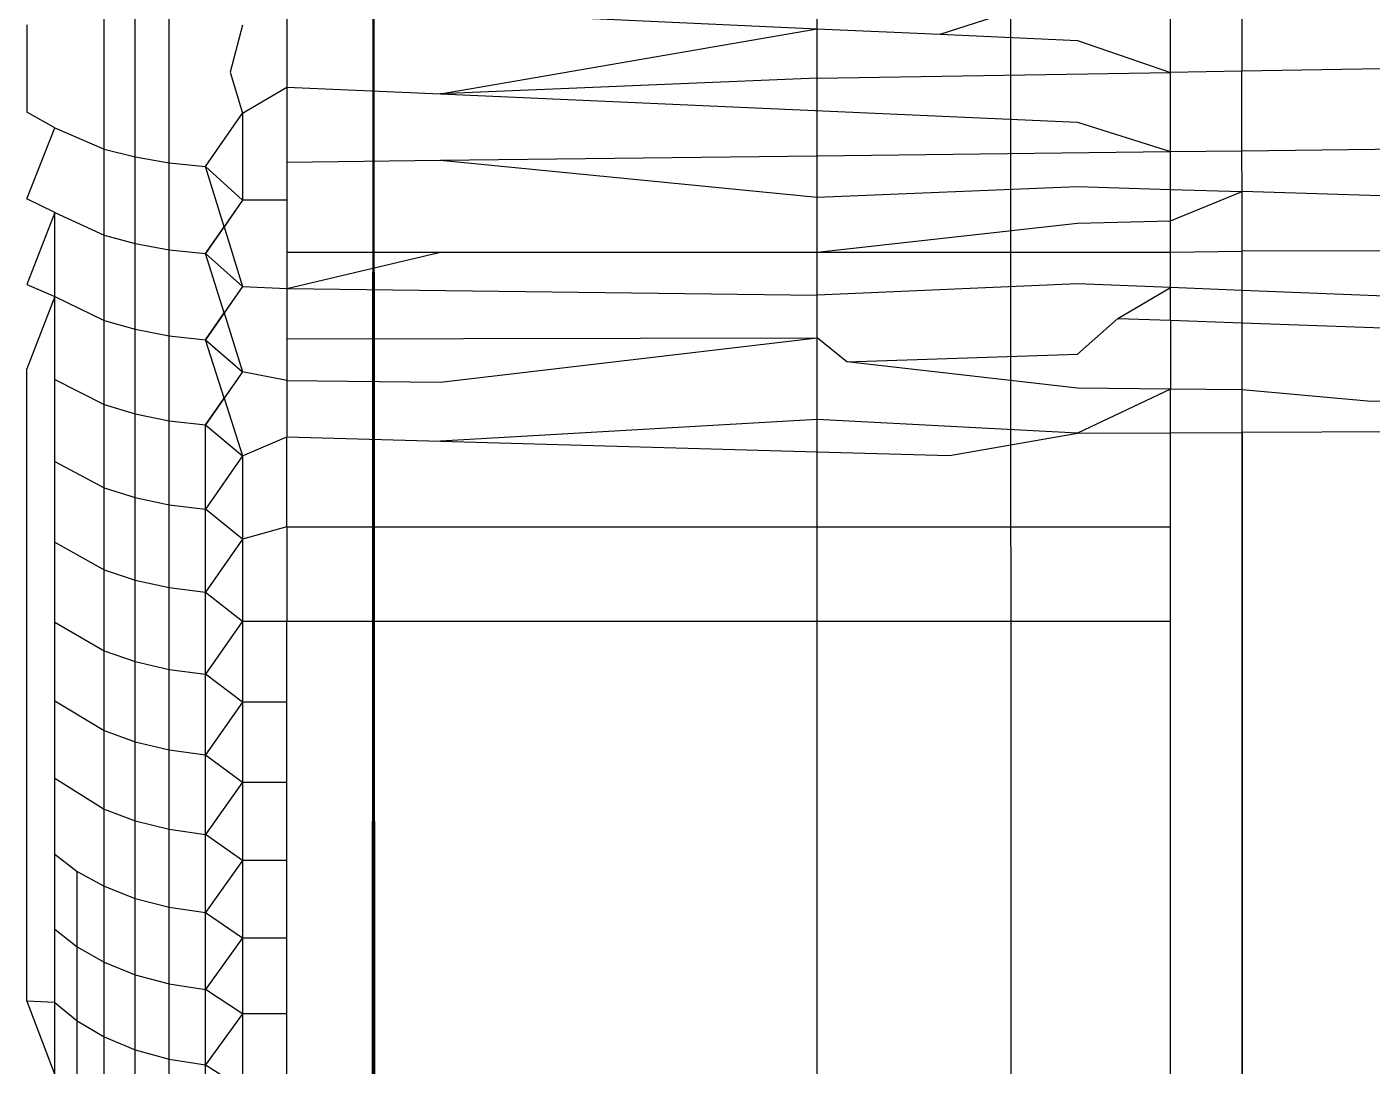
# Model space of a CAD drawing. Header units: inches. Extents: x 17 to 4615, y 5 to 3256.
# Drawn here: x 740.497 to 741.715, y 2588 to 2588.94 of the extents above; entities that cross this region are included whole.
import ezdxf

# ---------------------------------------------------------------- set-up
doc = ezdxf.new("R2010")
doc.units = ezdxf.units.IN
doc.header["$MEASUREMENT"] = 0

msp = doc.modelspace()

# ---------------------------------------------------------------- linework, layer by layer
for p, q in [((740.7324, 2462.1523), (740.8108, 2589.3226)), ((740.8179, 2419.1023), (740.8108, 2589.3226)), ((740.8108, 2589.3226), (740.9014, 2418.1598)), ((741.3876, 2589.2767), (741.4003, 2418.8268)), ((740.567, 2588.8298), (740.567, 2588.988)), ((741.597, 2588.9994), (741.597, 2588.9002)), ((740.595, 2588.8226), (740.595, 2588.9817)), ((740.6258, 2588.8173), (740.6258, 2588.977)), ((741.5324, 2588.8992), (741.5324, 2588.9754)), ((741.2124, 2588.8939), (741.2124, 2588.9695)), ((741.3239, 2588.9336), (741.4482, 2588.9739)), ((740.7324, 2588.9607), (740.7324, 2588.8859)), ((740.8715, 2588.9543), (741.2124, 2588.9387)), ((740.4969, 2588.9423), (740.4969, 2588.8631)), ((740.6922, 2588.9419), (740.6811, 2588.8994)), ((740.8715, 2588.8797), (741.2124, 2588.9387)), ((741.2124, 2588.9387), (741.3239, 2588.9336)), ((741.3239, 2588.9336), (741.4482, 2588.9279)), ((741.4482, 2588.9279), (741.5324, 2588.8992)), ((741.7495, 2588.9028), (741.597, 2588.9002)), ((740.6811, 2588.8994), (740.6922, 2588.8623)), ((741.2124, 2588.8939), (740.8715, 2588.8797)), ((741.2124, 2588.8939), (741.5324, 2588.8992)), ((741.2124, 2588.8236), (741.2124, 2588.8939)), ((741.597, 2588.9002), (741.5324, 2588.8992)), ((741.5324, 2588.8274), (741.5324, 2588.8992)), ((741.597, 2588.8282), (741.597, 2588.9002)), ((740.6922, 2588.8623), (740.7324, 2588.8859)), ((740.7324, 2588.8859), (740.7324, 2588.8179)), ((740.7324, 2588.8859), (740.8715, 2588.8797)), ((740.8715, 2588.8797), (741.4482, 2588.854)), ((740.5223, 2588.8491), (740.4969, 2588.8631)), ((740.6585, 2588.814), (740.6922, 2588.8623)), ((740.6922, 2588.8623), (740.6922, 2588.7835)), ((741.4482, 2588.854), (741.5324, 2588.8274)), ((740.4969, 2588.7848), (740.5223, 2588.8491)), ((740.5223, 2588.8491), (740.567, 2588.8298)), ((740.567, 2588.8298), (740.595, 2588.8226)), ((740.567, 2588.7518), (740.567, 2588.8298)), ((741.597, 2588.8282), (741.7498, 2588.83)), ((740.595, 2588.8226), (740.6258, 2588.8173)), ((740.595, 2588.7442), (740.595, 2588.8226)), ((740.6258, 2588.8173), (740.6585, 2588.814)), ((740.6258, 2588.7386), (740.6258, 2588.8173)), ((740.7324, 2588.8179), (740.8715, 2588.8196)), ((740.7324, 2588.8179), (740.7324, 2588.7835)), ((740.8715, 2588.8196), (741.2124, 2588.8236)), ((740.8715, 2588.8196), (741.2124, 2588.7861)), ((741.2124, 2588.8236), (741.5324, 2588.8274)), ((741.2124, 2588.7861), (741.2124, 2588.8236)), ((741.5324, 2588.8274), (741.597, 2588.8282)), ((741.5324, 2588.7932), (741.5324, 2588.8274)), ((741.5971, 2588.7912), (741.597, 2588.8282)), ((740.6922, 2588.7835), (740.6585, 2588.814)), ((740.6755, 2588.7594), (740.6585, 2588.814)), ((741.2124, 2588.7861), (741.4482, 2588.7958)), ((741.4482, 2588.7958), (741.5324, 2588.7932)), ((741.5324, 2588.7365), (741.5324, 2588.7932)), ((741.5324, 2588.7932), (741.5971, 2588.7912)), ((740.5223, 2588.7723), (740.4969, 2588.7848)), ((740.6922, 2588.7835), (740.6585, 2588.7351)), ((740.6922, 2588.7835), (740.6755, 2588.7594)), ((740.7324, 2588.7835), (740.6922, 2588.7835)), ((740.7324, 2588.7835), (740.7324, 2588.7365)), ((741.2124, 2588.7365), (741.2124, 2588.7861)), ((741.5324, 2588.7649), (741.5971, 2588.7912)), ((741.5971, 2588.7373), (741.5971, 2588.7912)), ((741.75, 2588.7865), (741.5971, 2588.7912)), ((740.5223, 2588.7723), (740.4969, 2588.7073)), ((740.5223, 2588.7723), (740.567, 2588.7518)), ((740.5223, 2588.6963), (740.5223, 2588.7723)), ((740.6585, 2588.7351), (740.6755, 2588.7594)), ((740.6755, 2588.7594), (740.6922, 2588.7054)), ((741.2124, 2588.7365), (741.4482, 2588.7628)), ((741.4482, 2588.7628), (741.5324, 2588.7649)), ((740.567, 2588.7518), (740.595, 2588.7442)), ((740.567, 2588.6747), (740.567, 2588.7518)), ((740.595, 2588.7442), (740.6258, 2588.7386)), ((740.595, 2588.6667), (740.595, 2588.7442)), ((740.6258, 2588.7386), (740.6585, 2588.7351)), ((740.6258, 2588.6607), (740.6258, 2588.7386)), ((740.6585, 2588.7351), (740.6922, 2588.7054)), ((740.6755, 2588.6814), (740.6585, 2588.7351)), ((740.7324, 2588.7365), (740.7324, 2588.7036)), ((740.7324, 2588.7365), (740.8715, 2588.7365)), ((740.7324, 2588.7036), (740.8715, 2588.7365)), ((740.8715, 2588.7365), (741.2124, 2588.7365)), ((741.2124, 2588.6974), (741.2124, 2588.7365)), ((741.2124, 2588.7365), (741.5324, 2588.7365)), ((741.5324, 2588.7365), (741.5971, 2588.7373)), ((741.5324, 2588.7044), (741.5324, 2588.7365)), ((741.7501, 2588.7375), (741.5971, 2588.7373)), ((741.5971, 2588.7018), (741.5971, 2588.7373)), ((740.4969, 2588.7073), (740.5223, 2588.6963)), ((741.4482, 2588.7078), (741.2124, 2588.6974)), ((741.5324, 2588.7044), (741.4482, 2588.7078)), ((740.5223, 2588.6963), (740.4969, 2588.6308)), ((740.5223, 2588.6963), (740.567, 2588.6747)), ((740.5223, 2588.6212), (740.5223, 2588.6963)), ((740.6922, 2588.7054), (740.6585, 2588.6571)), ((740.6922, 2588.7054), (740.6755, 2588.6814)), ((740.6922, 2588.7054), (740.7324, 2588.7036)), ((740.7324, 2588.7036), (740.7324, 2588.6579)), ((740.7324, 2588.7036), (741.2124, 2588.6974)), ((741.2124, 2588.6589), (741.2124, 2588.6974)), ((741.4846, 2588.6765), (741.5324, 2588.7044)), ((741.5324, 2588.6748), (741.5324, 2588.7044)), ((741.5971, 2588.7018), (741.5324, 2588.7044)), ((741.5971, 2588.6724), (741.5971, 2588.7018)), ((741.7503, 2588.6957), (741.5971, 2588.7018)), ((740.567, 2588.6747), (740.595, 2588.6667)), ((740.567, 2588.5985), (740.567, 2588.6747)), ((740.6585, 2588.6571), (740.6755, 2588.6814)), ((740.6755, 2588.6814), (740.6922, 2588.6282)), ((741.4482, 2588.6441), (741.4846, 2588.6765)), ((741.4846, 2588.6765), (741.5324, 2588.6748)), ((741.5324, 2588.6748), (741.5971, 2588.6724)), ((741.5324, 2588.6748), (741.5324, 2588.6125)), ((741.5971, 2588.6118), (741.5971, 2588.6724)), ((741.5971, 2588.6724), (741.7504, 2588.6669)), ((740.595, 2588.6667), (740.6258, 2588.6607)), ((740.595, 2588.59), (740.595, 2588.6667)), ((740.6258, 2588.6607), (740.6585, 2588.6571)), ((740.6258, 2588.5838), (740.6258, 2588.6607)), ((740.7324, 2588.6579), (741.2124, 2588.6589)), ((740.8715, 2588.6188), (741.2124, 2588.6589)), ((741.2394, 2588.6371), (741.2124, 2588.6589)), ((741.2124, 2588.585), (741.2124, 2588.6589)), ((740.6585, 2588.6571), (740.6922, 2588.6282)), ((740.6755, 2588.6042), (740.6585, 2588.6571)), ((740.7324, 2588.6579), (740.7324, 2588.6202)), ((741.2394, 2588.6371), (741.4482, 2588.6441)), ((741.4482, 2588.6133), (741.2394, 2588.6371)), ((740.4969, 2588.0584), (740.4969, 2588.6308)), ((740.6922, 2588.6282), (740.6585, 2588.58)), ((740.6922, 2588.6282), (740.6755, 2588.6042)), ((740.7324, 2588.6202), (740.6922, 2588.6282)), ((740.5223, 2588.6212), (740.567, 2588.5985)), ((740.5223, 2588.547), (740.5223, 2588.6212)), ((740.7324, 2588.6202), (740.7324, 2588.5694)), ((740.7324, 2588.6202), (740.8715, 2588.6188)), ((741.5324, 2588.6125), (741.4482, 2588.6133)), ((741.5324, 2588.6125), (741.4482, 2588.5725)), ((741.5971, 2588.6118), (741.5324, 2588.6125)), ((741.5324, 2588.5728), (741.5324, 2588.6125)), ((741.714, 2588.6013), (741.5971, 2588.6118)), ((741.5972, 2588.5731), (741.5971, 2588.6118)), ((740.567, 2588.5985), (740.595, 2588.59)), ((740.567, 2588.5232), (740.567, 2588.5985)), ((740.6585, 2588.58), (740.6755, 2588.6042)), ((740.6755, 2588.6042), (740.6922, 2588.552)), ((741.7507, 2588.6025), (741.714, 2588.6013)), ((740.595, 2588.59), (740.6258, 2588.5838)), ((740.595, 2588.5143), (740.595, 2588.59)), ((740.6258, 2588.5838), (740.6585, 2588.58)), ((740.6258, 2588.5078), (740.6258, 2588.5838)), ((740.6585, 2588.5038), (740.6585, 2588.58)), ((740.6585, 2588.58), (740.6922, 2588.552)), ((741.2124, 2588.585), (740.8715, 2588.5654)), ((741.4482, 2588.5725), (741.2124, 2588.585)), ((741.2124, 2588.5557), (741.2124, 2588.585)), ((741.7508, 2588.5738), (741.5972, 2588.5731)), ((740.6922, 2588.552), (740.7324, 2588.5694)), ((740.7324, 2588.4879), (740.7324, 2588.5694)), ((740.7324, 2588.5694), (740.8715, 2588.5654)), ((740.8715, 2588.5654), (741.2124, 2588.5557)), ((741.3324, 2588.5523), (741.4482, 2588.5725)), ((741.4482, 2588.5725), (741.5324, 2588.5728)), ((741.5324, 2588.5728), (741.5972, 2588.5731)), ((741.5972, 2588.5731), (741.5324, 2419.1023)), ((741.5324, 2588.4879), (741.5324, 2588.5728)), ((741.5972, 2588.5731), (741.5936, 2432.6773)), ((741.6422, 2495.5633), (741.5972, 2588.5731)), ((740.6922, 2588.552), (740.6585, 2588.5038)), ((740.6922, 2588.552), (740.6922, 2588.4767)), ((741.2124, 2588.5557), (741.3324, 2588.5523)), ((741.2124, 2588.4879), (741.2124, 2588.5557)), ((740.5223, 2588.547), (740.567, 2588.5232)), ((740.5223, 2588.4738), (740.5223, 2588.547)), ((740.567, 2588.5232), (740.595, 2588.5143)), ((740.567, 2588.4489), (740.567, 2588.5232)), ((740.595, 2588.5143), (740.6258, 2588.5078)), ((740.595, 2588.4396), (740.595, 2588.5143)), ((740.6258, 2588.5078), (740.6585, 2588.5038)), ((740.6258, 2588.4328), (740.6258, 2588.5078)), ((740.6585, 2588.4286), (740.6585, 2588.5038)), ((740.6922, 2588.4767), (740.6585, 2588.5038)), ((740.7324, 2588.4879), (740.6922, 2588.4767)), ((740.7324, 2588.4879), (740.7324, 2588.4023)), ((740.7324, 2588.4879), (741.2124, 2588.4879)), ((741.2124, 2588.4023), (741.2124, 2588.4879)), ((741.2124, 2588.4879), (741.5324, 2588.4879)), ((741.5324, 2588.4023), (741.5324, 2588.4879)), ((740.6922, 2588.4767), (740.6585, 2588.4286)), ((740.6922, 2588.4767), (740.6922, 2588.4023)), ((740.5223, 2588.4738), (740.567, 2588.4489)), ((740.5223, 2588.4016), (740.5223, 2588.4738)), ((740.567, 2588.4489), (740.595, 2588.4396)), ((740.567, 2588.3756), (740.567, 2588.4489)), ((740.595, 2588.4396), (740.6258, 2588.4328)), ((740.595, 2588.3659), (740.595, 2588.4396)), ((740.6258, 2588.4328), (740.6585, 2588.4286)), ((740.6258, 2588.3588), (740.6258, 2588.4328)), ((740.6585, 2588.3544), (740.6585, 2588.4286)), ((740.6585, 2588.4286), (740.6922, 2588.4023)), ((740.5223, 2588.4016), (740.567, 2588.3756)), ((740.5223, 2588.3304), (740.5223, 2588.4016)), ((740.6922, 2588.4023), (740.6585, 2588.3544)), ((740.6922, 2588.4023), (740.7324, 2588.4023)), ((740.6922, 2588.4023), (740.6922, 2588.329)), ((740.7324, 2588.329), (740.7324, 2588.4023)), ((740.7324, 2588.4023), (741.2124, 2588.4023)), ((741.2124, 2576.7348), (741.2124, 2588.4023)), ((741.2124, 2588.4023), (741.5324, 2588.4023)), ((741.5324, 2419.1023), (741.5324, 2588.4023)), ((740.567, 2588.3756), (740.595, 2588.3659)), ((740.567, 2588.3034), (740.567, 2588.3756)), ((740.595, 2588.3659), (740.6258, 2588.3588)), ((740.595, 2588.2933), (740.595, 2588.3659)), ((740.6258, 2588.3588), (740.6585, 2588.3544)), ((740.6258, 2588.2859), (740.6258, 2588.3588)), ((740.6585, 2588.2813), (740.6585, 2588.3544)), ((740.6922, 2588.329), (740.6585, 2588.3544)), ((740.5223, 2588.3304), (740.567, 2588.3034)), ((740.5223, 2588.2603), (740.5223, 2588.3304)), ((740.6922, 2588.329), (740.6585, 2588.2813)), ((740.6922, 2588.329), (740.6922, 2588.2568)), ((740.7324, 2588.329), (740.6922, 2588.329)), ((740.7324, 2588.2568), (740.7324, 2588.329)), ((740.567, 2588.3034), (740.595, 2588.2933)), ((740.567, 2588.2323), (740.567, 2588.3034)), ((740.595, 2588.2933), (740.6258, 2588.2859)), ((740.595, 2588.2218), (740.595, 2588.2933)), ((740.6258, 2588.2859), (740.6585, 2588.2813)), ((740.6258, 2588.2141), (740.6258, 2588.2859)), ((740.6585, 2588.2094), (740.6585, 2588.2813)), ((740.6585, 2588.2813), (740.6922, 2588.2568)), ((740.5223, 2588.2603), (740.567, 2588.2323)), ((740.5223, 2588.1914), (740.5223, 2588.2603)), ((740.6922, 2588.2568), (740.6585, 2588.2094)), ((740.6922, 2588.2568), (740.7324, 2588.2568)), ((740.6922, 2588.2568), (740.6922, 2588.1857)), ((740.7324, 2588.1857), (740.7324, 2588.2568)), ((740.567, 2588.2323), (740.595, 2588.2218)), ((740.567, 2588.1624), (740.567, 2588.2323)), ((740.595, 2588.2218), (740.6258, 2588.2141)), ((740.595, 2588.1515), (740.595, 2588.2218)), ((740.6258, 2588.2141), (740.6585, 2588.2094)), ((740.6258, 2588.1435), (740.6258, 2588.2141)), ((740.6585, 2588.1386), (740.6585, 2588.2094)), ((740.6922, 2588.1857), (740.6585, 2588.2094)), ((740.5223, 2588.1914), (740.5425, 2588.1758)), ((740.5223, 2588.1237), (740.5223, 2588.1914)), ((740.6922, 2588.1857), (740.6585, 2588.1386)), ((740.7324, 2588.1857), (740.6922, 2588.1857)), ((740.6922, 2588.1857), (740.6922, 2588.1158)), ((740.7324, 2588.1158), (740.7324, 2588.1857)), ((740.5425, 2588.1758), (740.567, 2588.1624)), ((740.5425, 2588.1075), (740.5425, 2588.1758)), ((740.567, 2588.1624), (740.595, 2588.1515)), ((740.567, 2588.0936), (740.567, 2588.1624)), ((740.595, 2588.1515), (740.6258, 2588.1435)), ((740.595, 2588.0824), (740.595, 2588.1515)), ((740.6258, 2588.1435), (740.6585, 2588.1386)), ((740.6258, 2588.0741), (740.6258, 2588.1435)), ((740.6585, 2588.0691), (740.6585, 2588.1386)), ((740.6585, 2588.1386), (740.6922, 2588.1158)), ((740.5223, 2588.1237), (740.5425, 2588.1075)), ((740.5223, 2588.0572), (740.5223, 2588.1237)), ((740.6922, 2588.1158), (740.6585, 2588.0691)), ((740.6922, 2588.1158), (740.7324, 2588.1158)), ((740.6922, 2588.1158), (740.6922, 2588.0471)), ((740.7324, 2588.0471), (740.7324, 2588.1158)), ((740.5425, 2588.1075), (740.567, 2588.0936)), ((740.5425, 2588.0405), (740.5425, 2588.1075)), ((740.567, 2588.0936), (740.595, 2588.0824)), ((740.567, 2588.0261), (740.567, 2588.0936)), ((740.595, 2588.0824), (740.6258, 2588.0741)), ((740.595, 2588.0145), (740.595, 2588.0824)), ((740.6258, 2588.0741), (740.6585, 2588.0691)), ((740.6258, 2588.006), (740.6258, 2588.0741)), ((740.6585, 2588.0008), (740.6585, 2588.0691)), ((740.6922, 2588.0471), (740.6585, 2588.0691)), ((740.4969, 2588.0584), (740.5223, 2587.9919)), ((740.5223, 2588.0572), (740.4969, 2588.0584)), ((740.5223, 2588.0572), (740.5425, 2588.0405)), ((740.5223, 2587.9919), (740.5223, 2588.0572)), ((740.5425, 2588.0405), (740.567, 2588.0261)), ((740.5425, 2587.9747), (740.5425, 2588.0405)), ((740.6922, 2588.0471), (740.6585, 2588.0008)), ((740.7324, 2588.0471), (740.6922, 2588.0471)), ((740.6922, 2588.0471), (740.6922, 2587.9796)), ((740.7324, 2587.9796), (740.7324, 2588.0471)), ((740.567, 2588.0261), (740.595, 2588.0145)), ((740.567, 2587.9599), (740.567, 2588.0261)), ((740.595, 2588.0145), (740.6258, 2588.006)), ((740.595, 2587.9479), (740.595, 2588.0145)), ((740.6258, 2588.006), (740.6585, 2588.0008)), ((740.6258, 2587.9392), (740.6258, 2588.006)), ((740.6585, 2587.9338), (740.6585, 2588.0008)), ((740.6585, 2588.0008), (740.6922, 2587.9796))]:
    msp.add_line(p, q)

doc.saveas('drawing.dxf')
